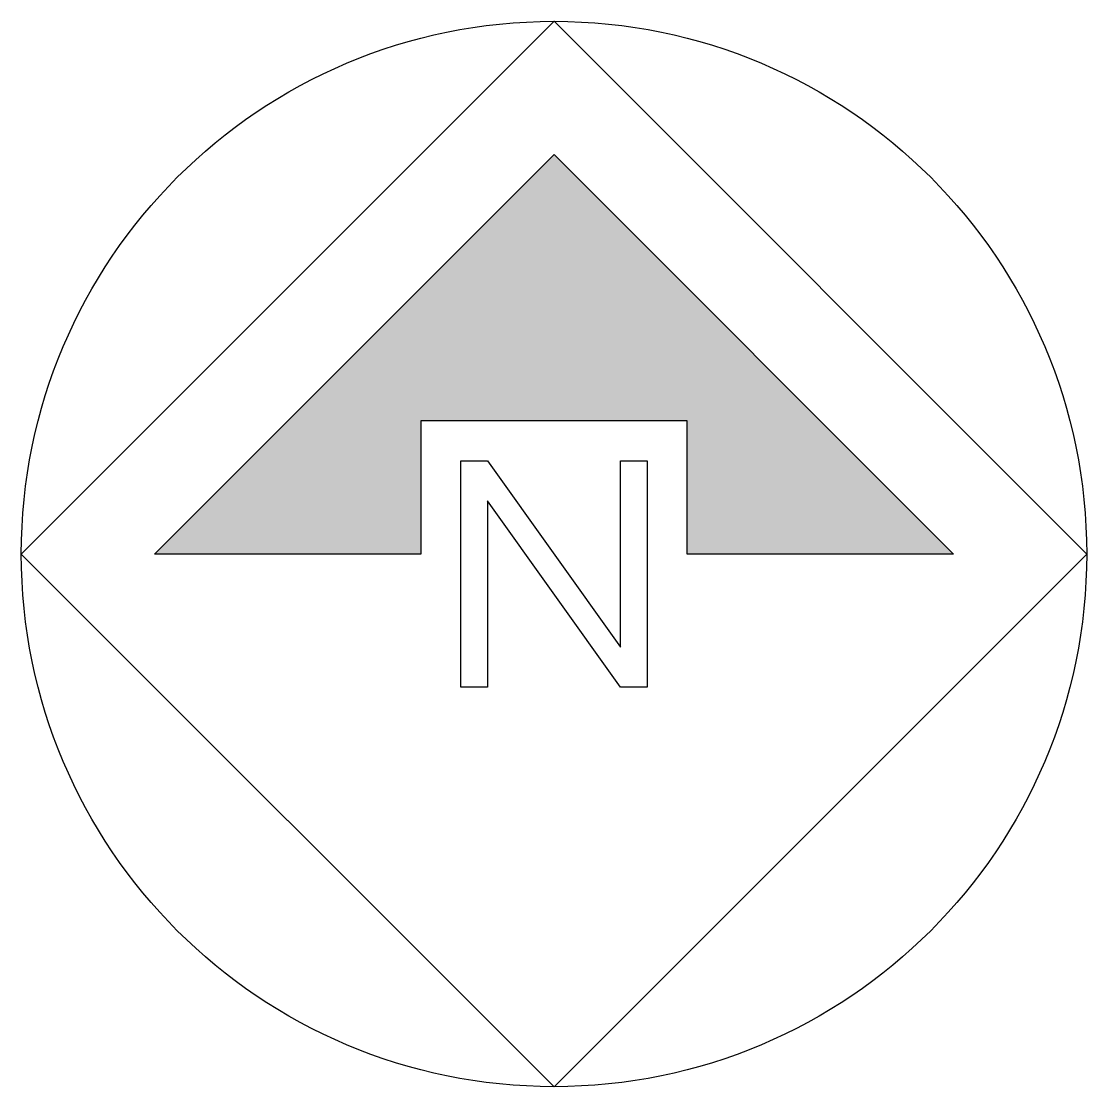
# Model space of a CAD drawing. Extents: x -132 to 132, y -132 to 132.
import ezdxf

# ---------------------------------------------------------------- set-up
doc = ezdxf.new("R2010")
doc.units = 0
doc.header["$LTSCALE"] = 25
doc.header["$MEASUREMENT"] = 0
doc.layers.get('0').update_dxf_attribs({"linetype": 'CONTINUOUS'})

msp = doc.modelspace()

# ---------------------------------------------------------------- linework, layer by layer
at = {"color": 0, "linetype": 'ByBlock'}
for p, q in [((-99, 0), (0, 99)), ((0, 99), (99, 0)), ((-33, 33), (-33, 0)), ((33, 33), (-33, 33)), ((33, 0), (33, 33)), ((-33, 0), (-99, 0)), ((99, 0), (33, 0))]:
    msp.add_line(p, q, dxfattribs=at)
for points in [[(132, 0), (0, 132), (-132, 0), (0, -132)], [(23.1, -33), (16.5, -33), (-16.5, 13.2), (-16.5, -33), (-23.1, -33), (-23.1, 23.1), (-16.5, 23.1), (16.5, -23.1), (16.5, -16.5), (16.5, 23.1), (23.1, 23.1)]]:
    msp.add_lwpolyline(points, close=True, dxfattribs=at)
msp.add_circle((0, 0), 132, dxfattribs=at)
for points in [[(0, 99), (-33, 66), (33, 66)], [(-99, 0), (-33, 0), (-33, 66)], [(-33, 33), (33, 33), (-33, 66), (33, 66)], [(99, 0), (33, 0), (33, 66)]]:
    msp.add_solid(points, dxfattribs=at)

doc.saveas('drawing.dxf')
